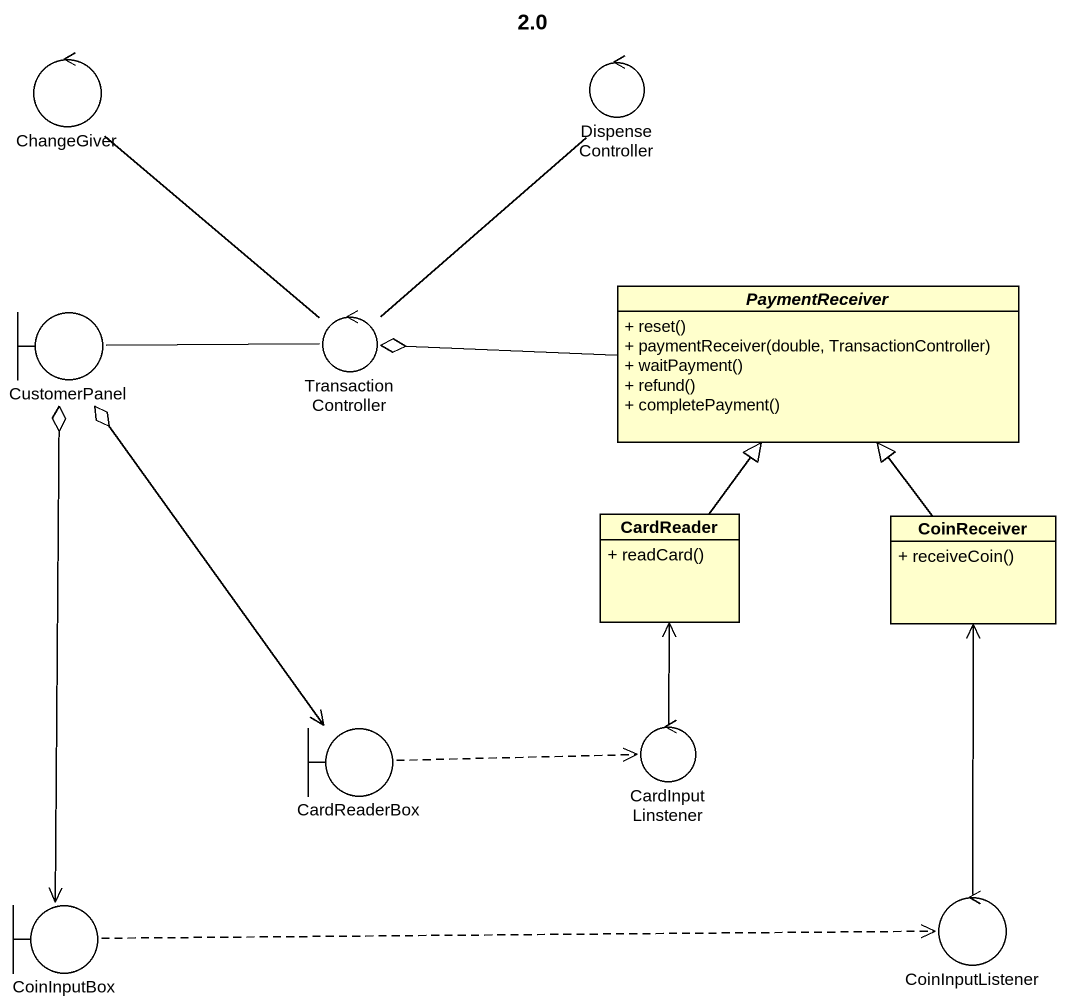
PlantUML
@startuml
title 2.0
allowmixing
hide circle
hide empty members
skinparam classAttributeIconSize 0
control ChangeGiver
control DispenseController
boundary CustomerPanel
control TransactionController
abstract class PaymentReceiver {
  + reset()
  + paymentReceiver(double, TransactionController)
  + waitPayment()
  + refund()
  + completePayment()
}
class CardReader {
  + readCard()
}
class CoinReceiver {
  + receiveCoin()
}
boundary CardReaderBox
control CardInputLinstener
boundary CoinInputBox
control CoinInputListener
CustomerPanel -right- TransactionController
CustomerPanel o--> CardReaderBox
CustomerPanel o--> CoinInputBox
TransactionController -up- ChangeGiver
TransactionController -up- DispenseController
PaymentReceiver -left-o TransactionController
CardReader -up-|> PaymentReceiver
CoinReceiver -up-|> PaymentReceiver
CardReaderBox .right.> CardInputLinstener
CardInputLinstener -up-> CardReader
CoinInputBox .right.> CoinInputListener
CoinInputListener -up-> CoinReceiver
@enduml
